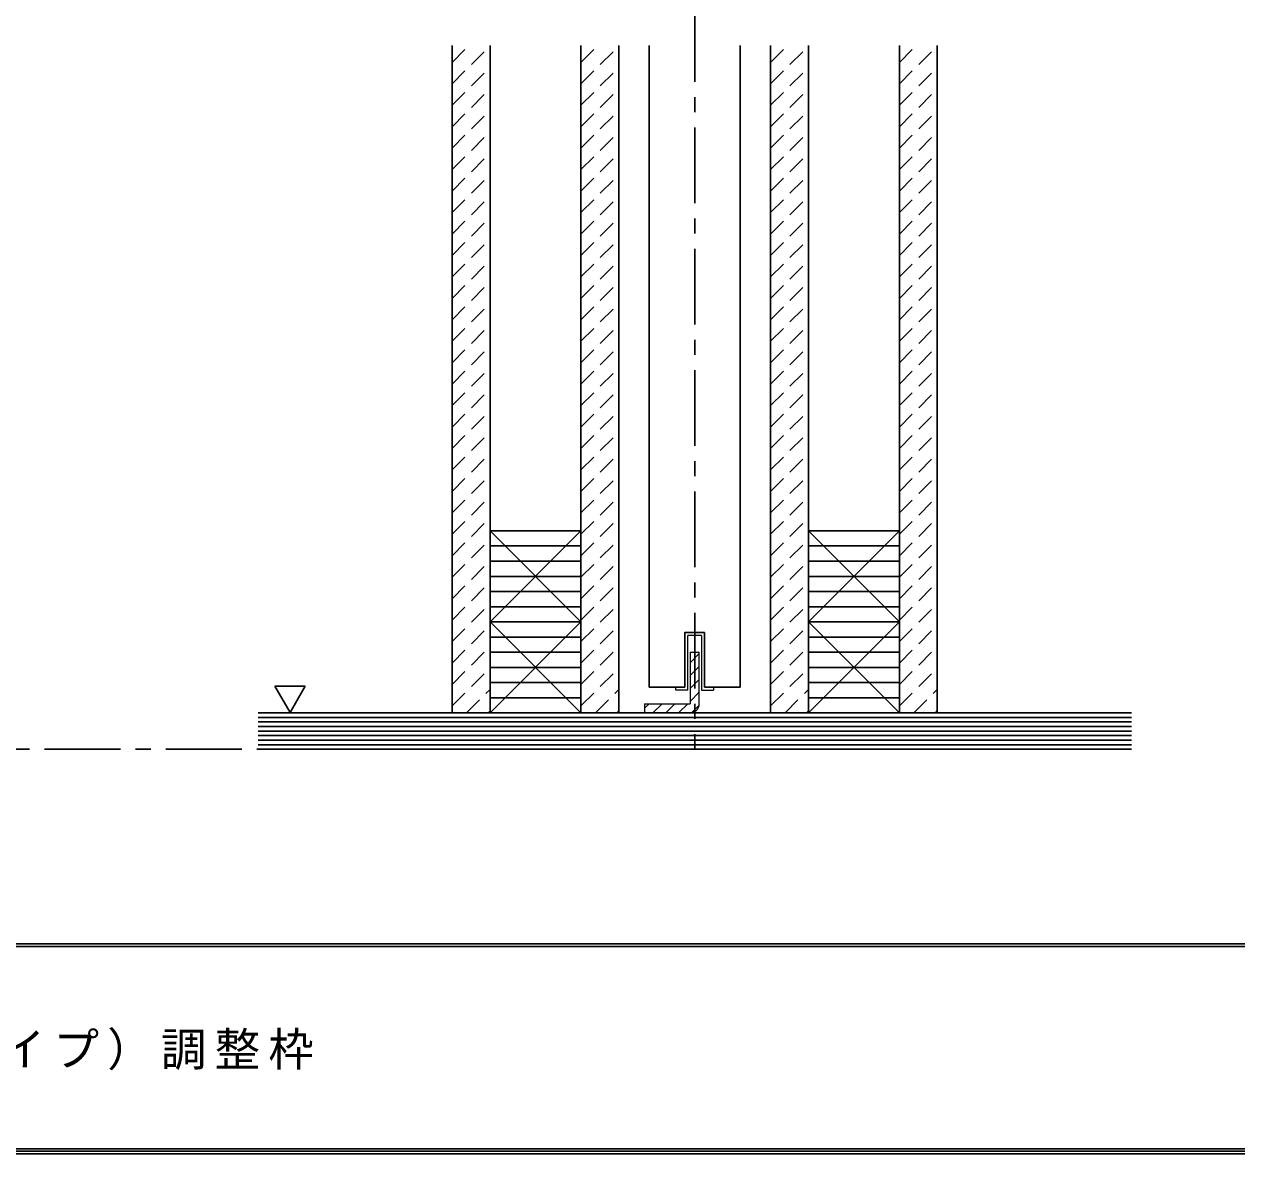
# Model space of a CAD drawing. Units: millimetres at full size, sheet at 1:5; details may follow other scales. Extents: x -973 to 977, y -718 to 696.
# Drawn here: x -458.1 to -58.2, y -700.8 to -328.5 of the extents above; entities that cross this region are included whole.
import ezdxf

# ---------------------------------------------------------------- set-up
doc = ezdxf.new("R2010")
doc.units = ezdxf.units.MM
doc.header["$LTSCALE"] = 5
doc.linetypes.add('CHAIN1', pattern=[8, 5, -1, 1, -1])
doc.linetypes.add('DASHED1', pattern=[1.8, 1.2, -0.6])
for name, color, linetype in [('0-1_通り芯', 4, 'CHAIN1'), ('0-2_柱', 7, 'Continuous'), ('0-3_仕上げ', 2, 'Continuous'), ('0-6_扉', 6, 'Continuous'), ('0-A_文字', 4, 'DASHED1'), ('0-C_ハッチ', 4, 'DASHED1'), ('F-1_枠', 6, 'Continuous'), ('F-A_文字', 7, 'Continuous')]:
    doc.layers.add(name, color=color, linetype=linetype)
doc.layers.add('0-7_金物', color=7, linetype='Continuous', lineweight=18)
doc.styles.add('ＭＳ ゴシック', font='')
doc.styles.get('ＭＳ ゴシック').set_extended_font_data('MS Gothic')

msp = doc.modelspace()

# ---------------------------------------------------------------- linework, layer by layer
at = {"layer": '0-1_通り芯'}
for p, q in [((-236.953, -2.5), (-236.953, -567.5)), ((-851.344, -567.5), (-92.953, -567.5))]:
    msp.add_line(p, q, dxfattribs=at)
at = {"layer": '0-2_柱'}
for p, q in [((-304.453, -525.5), (-274.453, -495.5)), ((-274.453, -525.5), (-304.453, -495.5)), ((-199.453, -525.5), (-169.453, -495.5)), ((-169.453, -525.5), (-199.453, -495.5)), ((-304.453, -500.5), (-274.453, -500.5)), ((-199.453, -500.5), (-169.453, -500.5)), ((-304.453, -505.5), (-274.453, -505.5)), ((-199.453, -505.5), (-169.453, -505.5)), ((-304.453, -510.5), (-274.453, -510.5)), ((-199.453, -510.5), (-169.453, -510.5)), ((-304.453, -515.5), (-274.453, -515.5)), ((-199.453, -515.5), (-169.453, -515.5)), ((-304.453, -520.5), (-274.453, -520.5)), ((-199.453, -520.5), (-169.453, -520.5)), ((-304.453, -555.5), (-274.453, -525.5)), ((-274.453, -555.5), (-304.453, -525.5)), ((-199.453, -555.5), (-169.453, -525.5)), ((-169.453, -555.5), (-199.453, -525.5)), ((-304.453, -530.5), (-274.453, -530.5)), ((-199.453, -530.5), (-169.453, -530.5)), ((-304.453, -535.5), (-274.453, -535.5)), ((-199.453, -535.5), (-169.453, -535.5)), ((-304.453, -540.5), (-274.453, -540.5)), ((-199.453, -540.5), (-169.453, -540.5)), ((-304.453, -545.5), (-274.453, -545.5)), ((-199.453, -545.5), (-169.453, -545.5)), ((-304.453, -550.5), (-274.453, -550.5)), ((-199.453, -550.5), (-169.453, -550.5))]:
    msp.add_line(p, q, dxfattribs=at)
at = {"layer": '0-2_柱', "color": 3}
for p, q in [((-274.453, -555.5), (-274.453, -525.5)), ((-169.453, -555.5), (-169.453, -525.5))]:
    msp.add_line(p, q, dxfattribs=at)
for points in [[(-274.453, -525.5), (-274.453, -495.5), (-304.453, -495.5), (-304.453, -525.5)], [(-169.453, -525.5), (-169.453, -495.5), (-199.453, -495.5), (-199.453, -525.5)]]:
    msp.add_lwpolyline(points, close=True, dxfattribs=at)
for points in [[(-304.453, -525.5), (-304.453, -555.5), (-274.453, -555.5)], [(-199.453, -525.5), (-199.453, -555.5), (-169.453, -555.5)]]:
    msp.add_lwpolyline(points, dxfattribs=at)
at = {"layer": '0-3_仕上げ'}
for p, q in [((-316.953, -555.5), (-316.953, -335.5)), ((-304.453, -555.5), (-304.453, -335.5)), ((-274.453, -555.5), (-274.453, -335.5)), ((-261.953, -555.5), (-261.953, -335.5)), ((-211.953, -555.5), (-211.953, -335.5)), ((-199.453, -555.5), (-199.453, -335.5)), ((-169.453, -555.5), (-169.453, -335.5)), ((-156.953, -555.5), (-156.953, -335.5)), ((-380.953, -555.5), (-92.953, -555.5)), ((-380.953, -567.5), (-92.953, -567.5))]:
    msp.add_line(p, q, dxfattribs=at)
at = {"layer": '0-3_仕上げ', "color": 7}
for p, q in [((-380.953, -557), (-92.953, -557)), ((-380.953, -558.5), (-92.953, -558.5)), ((-380.953, -560), (-92.953, -560)), ((-380.953, -561.5), (-92.953, -561.5)), ((-380.953, -563), (-92.953, -563)), ((-380.953, -564.5), (-92.953, -564.5)), ((-380.953, -566), (-92.953, -566))]:
    msp.add_line(p, q, dxfattribs=at)
at = {"layer": '0-6_扉'}
for p, q in [((-251.953, -335.5), (-251.953, -547)), ((-221.953, -335.5), (-221.953, -547)), ((-233.703, -529), (-233.703, -547)), ((-240.203, -547), (-251.953, -547)), ((-221.953, -547), (-233.703, -547))]:
    msp.add_line(p, q, dxfattribs=at)
msp.add_lwpolyline([(-233.703, -529), (-240.203, -529), (-240.203, -547)], dxfattribs=at)
at = {"layer": '0-7_金物'}
for p, q in [((-240.203, -529), (-233.703, -529)), ((-234.703, -530), (-239.203, -530)), ((-239.203, -548), (-239.203, -530)), ((-234.703, -530), (-234.703, -548)), ((-233.703, -529), (-233.703, -547)), ((-239.203, -548), (-243.203, -548)), ((-234.703, -548), (-230.703, -548))]:
    msp.add_line(p, q, dxfattribs=at)
at = {"layer": '0-7_金物', "color": 3}
for p, q in [((-238.453, -535.5), (-238.453, -552.5)), ((-238.453, -535.5), (-235.453, -535.5)), ((-235.453, -552.5), (-235.453, -535.5)), ((-253.453, -552.5), (-238.453, -552.5)), ((-253.453, -552.5), (-253.453, -555.5)), ((-238.453, -555.5), (-253.453, -555.5))]:
    msp.add_line(p, q, dxfattribs=at)
at = {"layer": '0-7_金物'}
for points in [[(-243.203, -548), (-243.203, -547), (-240.203, -547), (-240.203, -529)], [(-233.703, -547), (-230.703, -547), (-230.703, -548)]]:
    msp.add_lwpolyline(points, dxfattribs=at)
at = {"layer": '0-7_金物', "color": 3}
msp.add_arc((-238.453, -552.5), 3, 270, 0, dxfattribs=at)
at = {"layer": '0-A_文字', "color": 7, "linetype": 'Continuous'}
for p, q in [((-375.388, -546.686), (-365.388, -546.686)), ((-375.388, -546.686), (-370.388, -555.347)), ((-365.388, -546.686), (-370.388, -555.347))]:
    msp.add_line(p, q, dxfattribs=at)
at = {"layer": '0-C_ハッチ'}
for p, q in [((-316.953, -341.088), (-311.365, -335.5)), ((-316.953, -348.159), (-304.453, -335.659)), ((-274.453, -341.088), (-268.865, -335.5)), ((-274.453, -348.159), (-261.953, -335.659)), ((-211.953, -341.088), (-206.365, -335.5)), ((-211.953, -348.159), (-199.453, -335.659)), ((-169.453, -341.088), (-163.865, -335.5)), ((-169.453, -348.159), (-156.953, -335.659)), ((-316.953, -355.23), (-304.453, -342.73)), ((-274.453, -355.23), (-261.953, -342.73)), ((-211.953, -355.23), (-199.453, -342.73)), ((-169.453, -355.23), (-156.953, -342.73)), ((-316.953, -362.301), (-304.453, -349.801)), ((-274.453, -362.301), (-261.953, -349.801)), ((-211.953, -362.301), (-199.453, -349.801)), ((-169.453, -362.301), (-156.953, -349.801)), ((-316.953, -369.372), (-304.453, -356.872)), ((-274.453, -369.372), (-261.953, -356.872)), ((-211.953, -369.372), (-199.453, -356.872)), ((-169.453, -369.372), (-156.953, -356.872)), ((-316.953, -376.444), (-304.453, -363.944)), ((-274.453, -376.444), (-261.953, -363.944)), ((-211.953, -376.444), (-199.453, -363.944)), ((-169.453, -376.444), (-156.953, -363.944)), ((-316.953, -383.515), (-304.453, -371.015)), ((-274.453, -383.515), (-261.953, -371.015)), ((-211.953, -383.515), (-199.453, -371.015)), ((-169.453, -383.515), (-156.953, -371.015)), ((-316.953, -390.586), (-304.453, -378.086)), ((-274.453, -390.586), (-261.953, -378.086)), ((-211.953, -390.586), (-199.453, -378.086)), ((-169.453, -390.586), (-156.953, -378.086)), ((-316.953, -397.657), (-304.453, -385.157)), ((-274.453, -397.657), (-261.953, -385.157)), ((-211.953, -397.657), (-199.453, -385.157)), ((-169.453, -397.657), (-156.953, -385.157)), ((-316.953, -404.728), (-304.453, -392.228)), ((-274.453, -404.728), (-261.953, -392.228)), ((-211.953, -404.728), (-199.453, -392.228)), ((-169.453, -404.728), (-156.953, -392.228)), ((-316.953, -411.799), (-304.453, -399.299)), ((-274.453, -411.799), (-261.953, -399.299)), ((-211.953, -411.799), (-199.453, -399.299)), ((-169.453, -411.799), (-156.953, -399.299)), ((-316.953, -418.87), (-304.453, -406.37)), ((-274.453, -418.87), (-261.953, -406.37)), ((-211.953, -418.87), (-199.453, -406.37)), ((-169.453, -418.87), (-156.953, -406.37)), ((-316.953, -425.941), (-304.453, -413.441)), ((-274.453, -425.941), (-261.953, -413.441)), ((-211.953, -425.941), (-199.453, -413.441)), ((-169.453, -425.941), (-156.953, -413.441)), ((-316.953, -433.012), (-304.453, -420.512)), ((-274.453, -433.012), (-261.953, -420.512)), ((-211.953, -433.012), (-199.453, -420.512)), ((-169.453, -433.012), (-156.953, -420.512)), ((-316.953, -440.083), (-304.453, -427.583)), ((-274.453, -440.083), (-261.953, -427.583)), ((-211.953, -440.083), (-199.453, -427.583)), ((-169.453, -440.083), (-156.953, -427.583)), ((-316.953, -447.154), (-304.453, -434.654)), ((-274.453, -447.154), (-261.953, -434.654)), ((-211.953, -447.154), (-199.453, -434.654)), ((-169.453, -447.154), (-156.953, -434.654)), ((-316.953, -454.225), (-304.453, -441.725)), ((-274.453, -454.225), (-261.953, -441.725)), ((-211.953, -454.225), (-199.453, -441.725)), ((-169.453, -454.225), (-156.953, -441.725)), ((-316.953, -461.296), (-304.453, -448.796)), ((-274.453, -461.296), (-261.953, -448.796)), ((-211.953, -461.296), (-199.453, -448.796)), ((-169.453, -461.296), (-156.953, -448.796)), ((-316.953, -468.367), (-304.453, -455.867)), ((-274.453, -468.367), (-261.953, -455.867)), ((-211.953, -468.367), (-199.453, -455.867)), ((-169.453, -468.367), (-156.953, -455.867)), ((-316.953, -475.438), (-304.453, -462.938)), ((-274.453, -475.438), (-261.953, -462.938)), ((-211.953, -475.438), (-199.453, -462.938)), ((-169.453, -475.438), (-156.953, -462.938)), ((-316.953, -482.51), (-304.453, -470.01)), ((-274.453, -482.51), (-261.953, -470.01)), ((-211.953, -482.51), (-199.453, -470.01)), ((-169.453, -482.51), (-156.953, -470.01)), ((-316.953, -489.581), (-304.453, -477.081)), ((-274.453, -489.581), (-261.953, -477.081)), ((-211.953, -489.581), (-199.453, -477.081)), ((-169.453, -489.581), (-156.953, -477.081)), ((-316.953, -496.652), (-304.453, -484.152)), ((-274.453, -496.652), (-261.953, -484.152)), ((-211.953, -496.652), (-199.453, -484.152)), ((-169.453, -496.652), (-156.953, -484.152)), ((-316.953, -503.723), (-304.453, -491.223)), ((-274.453, -503.723), (-261.953, -491.223)), ((-211.953, -503.723), (-199.453, -491.223)), ((-169.453, -503.723), (-156.953, -491.223)), ((-316.953, -510.794), (-304.453, -498.294)), ((-274.453, -510.794), (-261.953, -498.294)), ((-211.953, -510.794), (-199.453, -498.294)), ((-169.453, -510.794), (-156.953, -498.294)), ((-316.953, -517.865), (-304.453, -505.365)), ((-274.453, -517.865), (-261.953, -505.365)), ((-211.953, -517.865), (-199.453, -505.365)), ((-169.453, -517.865), (-156.953, -505.365)), ((-316.953, -524.936), (-304.453, -512.436)), ((-274.453, -524.936), (-261.953, -512.436)), ((-211.953, -524.936), (-199.453, -512.436)), ((-169.453, -524.936), (-156.953, -512.436)), ((-316.953, -532.007), (-304.453, -519.507)), ((-274.453, -532.007), (-261.953, -519.507)), ((-211.953, -532.007), (-199.453, -519.507)), ((-169.453, -532.007), (-156.953, -519.507)), ((-316.953, -539.078), (-304.453, -526.578)), ((-274.453, -539.078), (-261.953, -526.578)), ((-211.953, -539.078), (-199.453, -526.578)), ((-169.453, -539.078), (-156.953, -526.578)), ((-316.953, -546.149), (-304.453, -533.649)), ((-274.453, -546.149), (-261.953, -533.649)), ((-211.953, -546.149), (-199.453, -533.649)), ((-169.453, -546.149), (-156.953, -533.649)), ((-316.953, -553.22), (-304.453, -540.72)), ((-274.453, -553.22), (-261.953, -540.72)), ((-211.953, -553.22), (-199.453, -540.72)), ((-169.453, -553.22), (-156.953, -540.72)), ((-312.162, -555.5), (-304.453, -547.791)), ((-269.662, -555.5), (-261.953, -547.791)), ((-207.162, -555.5), (-199.453, -547.791)), ((-164.662, -555.5), (-156.953, -547.791)), ((-305.091, -555.5), (-304.453, -554.862)), ((-262.591, -555.5), (-261.953, -554.862)), ((-200.091, -555.5), (-199.453, -554.862)), ((-157.591, -555.5), (-156.953, -554.862))]:
    msp.add_line(p, q, dxfattribs=at)
at = {"layer": '0-C_ハッチ', "linetype": 'Continuous'}
for p, q in [((-238.453, -538.982), (-235.453, -535.982)), ((-238.453, -543.225), (-235.453, -540.225)), ((-238.453, -547.468), (-235.453, -544.468)), ((-238.453, -551.71), (-235.453, -548.71)), ((-253.453, -553.982), (-251.971, -552.5)), ((-250.728, -555.5), (-247.728, -552.5)), ((-246.485, -555.5), (-243.485, -552.5)), ((-242.243, -555.5), (-239.243, -552.5)), ((-237.959, -555.459), (-235.493, -552.993))]:
    msp.add_line(p, q, dxfattribs=at)
at = {"layer": 'F-1_枠'}
for p, q in [((976.653, -631.667), (-973.347, -631.667)), ((976.653, -632.5), (-973.347, -632.5)), ((976.653, -699.167), (-973.347, -699.167)), ((976.653, -700), (-973.347, -700)), ((976.653, -700.833), (-973.347, -700.833))]:
    msp.add_line(p, q, dxfattribs=at)

# ---------------------------------------------------------------- texts
at = {"layer": 'F-A_文字', "insert": (-846.68, -673.333), "char_height": 11, "attachment_point": 7, "style": 'ＭＳ ゴシック'}
msp.add_mtext('\\T1.18;ドレタス\u3000H24引き込み戸（両側戸袋・上吊りタイプ）調整枠', dxfattribs=at)

doc.saveas('drawing.dxf')
